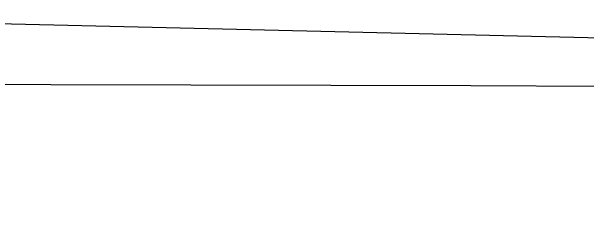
# Model space of a CAD drawing. Extents: x -4 to 1000, y -11 to 13.
# Drawn here: x 37.2 to 78.33, y -2.42 to 13.45 of the extents above; entities that cross this region are included whole.
import ezdxf

# ---------------------------------------------------------------- set-up
doc = ezdxf.new("R2010")
doc.units = 0
doc.header["$MEASUREMENT"] = 0
doc.layers.add('SLICE', color=7, linetype='CONTINUOUS')

msp = doc.modelspace()

# ---------------------------------------------------------------- linework, layer by layer
at = {"layer": 'SLICE'}
for p, q in [((659.89218, -2.42336), (0.00145, 13.44871)), ((29.99999, 8.25963), (39.99997, 8.23985)), ((39.99997, 8.23985), (49.99993, 8.2144)), ((49.99993, 8.2144), (59.99988, 8.18329)), ((59.99988, 8.18329), (69.99982, 8.14652)), ((69.99982, 8.14652), (79.99973, 8.10411))]:
    msp.add_line(p, q, dxfattribs=at)

doc.saveas('drawing.dxf')
